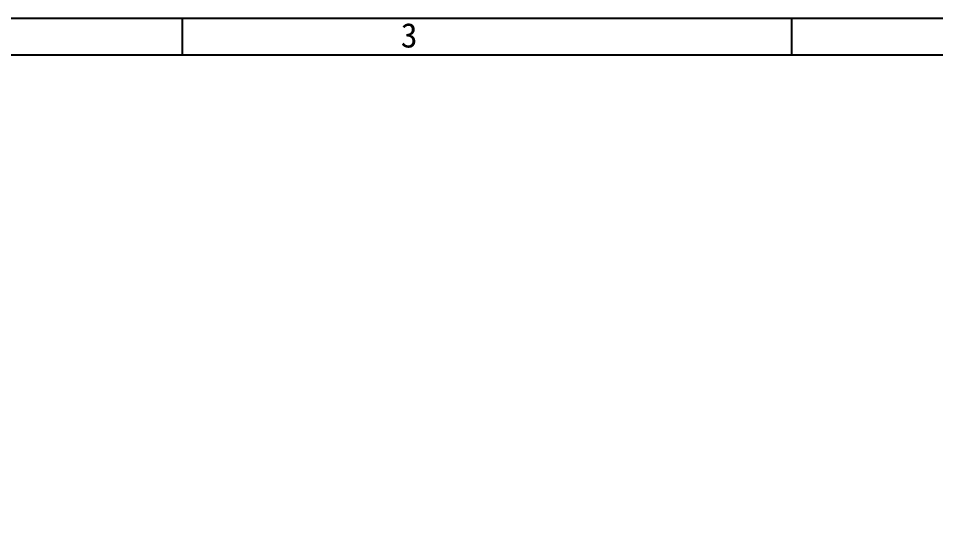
# Model space of a CAD drawing. Header units: millimetres. Extents: x 753 to 1632, y 352 to 973.
# Drawn here: x 1146.1 to 1377.7, y 841.7 to 972.6 of the extents above; entities that cross this region are included whole.
import ezdxf
from ezdxf.enums import TextEntityAlignment as Align

# ---------------------------------------------------------------- set-up
doc = ezdxf.new("R2010")
doc.units = ezdxf.units.MM
doc.header["$LTSCALE"] = 30.734
doc.layers.add('TK', color=7, linetype='CONTINUOUS')
doc.styles.get("Standard").update_dxf_attribs({"font": 'txt', "width": 0.85})

msp = doc.modelspace()

# ---------------------------------------------------------------- linework, layer by layer
at = {"layer": 'TK', "color": 3}
for p, q in [((1187.57217, 963.33176), (1187.57217, 972.62441)), ((1341.38877, 963.33176), (1341.38877, 972.62441))]:
    msp.add_line(p, q, dxfattribs=at)
at = {"layer": 'TK', "color": 5, "linetype": 'ByBlock'}
msp.add_line((1622.42214, 963.33176), (761.96633, 963.33176), dxfattribs=at)
at = {"layer": 'TK', "color": 3, "linetype": 'ByBlock', "ltscale": 5}
msp.add_lwpolyline([(1631.71478, 972.62441), (752.67368, 972.62441), (752.67368, 366.3316), (1631.71478, 366.3316)], close=True, dxfattribs=at)

# ---------------------------------------------------------------- texts
at = {"layer": 'TK', "color": 3, "linetype": 'ByBlock', "ltscale": 3}
msp.add_text('3', height=6.1951, dxfattribs=at).set_placement((1244.75601, 965.2419), align=Align.CENTER)

doc.saveas('drawing.dxf')
